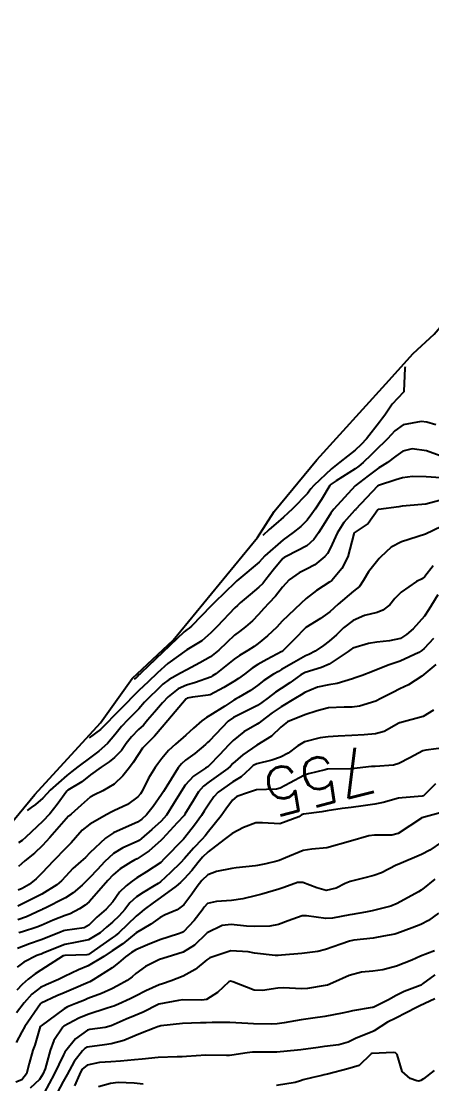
# Model space of a CAD drawing. Header units: metres. Extents: x 307586 to 320046, y 7427249 to 7434250.
# Drawn here: x 313360.1 to 313394.8, y 7432845.3 to 7432935.1 of the extents above; entities that cross this region are included whole.
import ezdxf
from ezdxf.enums import TextEntityAlignment as Align

# ---------------------------------------------------------------- set-up
doc = ezdxf.new("R2010")
doc.units = ezdxf.units.M
doc.header["$MEASUREMENT"] = 0
for name, color, linetype in [('Area', 45, 'Continuous'), ('Cotas', 45, 'Continuous'), ('Curvas de Nivel 1m', 11, 'Continuous'), ('Curvas de Nivel 5m', 15, 'Continuous')]:
    doc.layers.add(name, color=color, linetype=linetype)
doc.styles.add('Style-STANDARD', font='STANDARD.shx')

msp = doc.modelspace()

# ---------------------------------------------------------------- linework, layer by layer
at = {"layer": 'Area'}
msp.add_polyline3d([(313359.049, 7432866.991, 760.423), (313361.305, 7432869.717, 760.895), (313366.835, 7432875.778, 763.584), (313369.498, 7432879.519, 762.775), (313372.95, 7432882.754, 768.047), (313380.082, 7432891.426, 764.022), (313381.495, 7432893.63, 764.352), (313385.068, 7432898.009, 770.815), (313390.897, 7432904.413, 770.536), (313393.204, 7432906.985, 765.237), (313394.975, 7432908.618, 765.347), (313400.149, 7432914.681, 765.265), (313401.783, 7432916.663, 765.438), (313401.794, 7432916.695, 765.647), (313403.872, 7432920.046, 764.662), (313405.834, 7432922.472, 763.444), (313412.513, 7432930.402, 759.876), (313414.033, 7432932.086, 780.064), (313415.657, 7432934.277, 760.843), (313418.599, 7432937.988, 771.355)], dxfattribs=at)
at = {"layer": 'Curvas de Nivel 1m', "flags": 128}
for points, elevation in [([(313392.523, 7432905.86), (313392.505, 7432905.749), (313392.434, 7432903.79), (313392.421, 7432903.75), (313392.392, 7432903.718), (313391.447, 7432902.69), (313390.821, 7432901.765), (313390.623, 7432901.505), (313390.357, 7432901.194), (313389.26, 7432899.781), (313388.828, 7432899.292), (313388.328, 7432898.829), (313387.03, 7432897.809), (313386.307, 7432897.23), (313384.816, 7432895.835), (313384.58, 7432895.547), (313384.286, 7432895.163), (313383.036, 7432893.859), (313382.644, 7432893.488), (313382.262, 7432893.15), (313381.618, 7432892.598), (313381.068, 7432892.11), (313380.533, 7432891.61)], 766), ([(313395.809, 7432898.216), (313394.329, 7432898.764), (313393.137, 7432898.931), (313392.328, 7432898.726), (313391.76, 7432898.317), (313391.039, 7432897.763), (313390.587, 7432897.491), (313390.308, 7432897.316), (313389.426, 7432896.654), (313388.314, 7432895.79), (313386.505, 7432893.817), (313386.401, 7432893.688), (313386.268, 7432893.488), (313385.616, 7432892.463), (313385.216, 7432891.83), (313384.817, 7432891.255), (313384.232, 7432890.738), (313382.55, 7432889.865), (313382.332, 7432889.758), (313382.22, 7432889.667), (313381.411, 7432888.671), (313380.786, 7432887.884), (313380.518, 7432887.558), (313380.186, 7432887.238), (313379.446, 7432886.632), (313378.608, 7432885.906), (313378.382, 7432885.696), (313378.169, 7432885.485), (313376.661, 7432883.932), (313376.413, 7432883.672), (313376.145, 7432883.393), (313375.367, 7432882.715), (313374.123, 7432881.96), (313372.513, 7432880.783), (313371.633, 7432879.995), (313370.856, 7432879.238), (313370.08, 7432878.499), (313368.505, 7432876.909), (313366.832, 7432875.228), (313365.873, 7432874.51)], 764), ([(313395.532, 7432896.476), (313394.301, 7432896.555), (313393.154, 7432896.59), (313392.3, 7432896.477), (313391.756, 7432896.297), (313390.294, 7432895.834), (313390.252, 7432895.812), (313390.207, 7432895.771), (313389.277, 7432894.786), (313388.34, 7432893.789), (313388.307, 7432893.755), (313388.272, 7432893.721), (313387.363, 7432892.697), (313386.81, 7432891.811), (313386.23, 7432890.556), (313385.968, 7432890.08), (313385.757, 7432889.825), (313384.926, 7432889.119), (313384.207, 7432888.748), (313383.594, 7432888.457), (313382.759, 7432887.862), (313382.187, 7432887.239), (313381.588, 7432886.467), (313381.042, 7432885.881), (313380.615, 7432885.439), (313380.163, 7432884.933), (313379.654, 7432884.399), (313379.072, 7432883.901), (313378.545, 7432883.508), (313378.142, 7432883.193), (313377.48, 7432882.573), (313376.828, 7432881.929), (313376.117, 7432881.362), (313375.219, 7432880.841), (313374.106, 7432880.252), (313373.575, 7432879.968), (313372.631, 7432879.446), (313372.089, 7432879.035), (313371.553, 7432878.523), (313371.014, 7432878.001), (313370.558, 7432877.515), (313370.063, 7432876.971), (313369.137, 7432876.019), (313368.614, 7432875.458), (313368.04, 7432874.778), (313367.412, 7432874.039), (313366.699, 7432873.374), (313366.015, 7432872.877), (313364.928, 7432872.071), (313364.416, 7432871.659), (313363.995, 7432871.332), (313362.582, 7432870.101), (313362.298, 7432869.785), (313361.972, 7432869.409), (313361.348, 7432868.877), (313360.97, 7432868.627), (313360.653, 7432868.38)], 763), ([(313395.432, 7432894.558), (313394.278, 7432894.26), (313392.631, 7432894.099), (313392.276, 7432894.084), (313391.988, 7432894.04), (313390.273, 7432893.802), (313390.253, 7432893.79), (313390.239, 7432893.77), (313389.406, 7432892.628), (313388.243, 7432891.824), (313388.225, 7432891.808), (313388.214, 7432891.79), (313388.199, 7432891.747), (313387.691, 7432889.798), (313387.202, 7432888.812), (313386.353, 7432887.818), (313386.192, 7432887.695), (313385.045, 7432886.971), (313384.177, 7432886.273), (313383.728, 7432885.847), (313382.158, 7432884.359), (313381.92, 7432884.108), (313381.701, 7432883.875), (313380.907, 7432883.117), (313380.132, 7432882.488), (313379.784, 7432882.237), (313379.255, 7432881.899), (313378.555, 7432881.469), (313378.115, 7432881.151), (313376.575, 7432879.933), (313376.292, 7432879.745), (313376.099, 7432879.647), (313374.858, 7432879.185), (313374.088, 7432878.974), (313373.396, 7432878.658), (313372.549, 7432877.983), (313372.068, 7432877.479), (313371.377, 7432876.68), (313370.81, 7432876.002), (313370.459, 7432875.595), (313370.045, 7432875.204), (313369.446, 7432874.609), (313369.002, 7432874.02), (313368.597, 7432873.452), (313368.015, 7432872.86), (313367.556, 7432872.49), (313366.899, 7432872.047), (313365.996, 7432871.38), (313365.251, 7432870.807), (313364.076, 7432870.079), (313364.019, 7432870.043), (313363.982, 7432869.996), (313363.182, 7432868.874), (313362.57, 7432868.101), (313361.946, 7432867.444), (313360.53, 7432866.124), (313360.217, 7432865.841), (313359.928, 7432865.63)], 762), ([(313395.598, 7432892.362), (313394.243, 7432891.72), (313392.236, 7432891.068), (313391.36, 7432890.63), (313390.454, 7432889.768), (313390.341, 7432889.649), (313390.219, 7432889.523), (313389.44, 7432888.542), (313388.994, 7432887.782), (313388.667, 7432887.307), (313388.184, 7432886.906), (313386.892, 7432885.809), (313386.166, 7432885.164), (313385.387, 7432884.601), (313384.153, 7432883.84), (313383.176, 7432882.816), (313382.206, 7432881.869), (313382.122, 7432881.813), (313380.865, 7432881.133), (313380.111, 7432880.708), (313379.615, 7432880.388), (313378.988, 7432879.901), (313378.487, 7432879.517), (313378.093, 7432879.266), (313377.234, 7432878.774), (313376.076, 7432878.156), (313375.911, 7432878.106), (313374.582, 7432877.955), (313374.157, 7432877.874), (313374.072, 7432877.821), (313372.514, 7432875.983), (313372.047, 7432875.42), (313371.391, 7432874.645), (313370.729, 7432874.003), (313370.388, 7432873.646), (313370.019, 7432873.088), (313369.59, 7432872.433), (313369.279, 7432872.017), (313368.722, 7432871.296), (313367.989, 7432870.604), (313367.042, 7432870.044), (313366.324, 7432869.708), (313365.974, 7432869.49), (313365.197, 7432868.835), (313364.344, 7432868.076), (313364.144, 7432867.885), (313363.949, 7432867.681), (313362.555, 7432866.101), (313361.926, 7432865.418), (313361.258, 7432864.778), (313360.459, 7432864.125), (313360.162, 7432863.875), (313359.906, 7432863.652)], 761), ([(313395.303, 7432886.588), (313394.764, 7432885.714), (313394.54, 7432885.345), (313394.164, 7432884.794), (313393.211, 7432883.734), (313392.656, 7432883.231), (313392.14, 7432882.91), (313391.2, 7432882.696), (313390.135, 7432882.595), (313389.441, 7432882.47), (313388.128, 7432882.096), (313387.943, 7432881.975), (313387.722, 7432881.796), (313386.112, 7432880.731), (313385.485, 7432880.45), (313384.105, 7432880.031), (313383.741, 7432879.845), (313382.793, 7432879.159), (313382.085, 7432878.69), (313381.595, 7432878.36), (313380.965, 7432877.881), (313380.453, 7432877.502), (313380.067, 7432877.249), (313379.176, 7432876.785), (313378.056, 7432876.244), (313377.603, 7432875.917), (313376.036, 7432874.27), (313375.87, 7432874.107), (313375.689, 7432873.943), (313374.785, 7432873.189), (313374.013, 7432872.614), (313373.655, 7432872.318), (313373.385, 7432871.969), (313372.435, 7432870.431), (313372.147, 7432869.988), (313372.084, 7432869.886), (313371.979, 7432869.72), (313371.264, 7432868.697), (313370.705, 7432868.002), (313370.323, 7432867.632), (313369.947, 7432867.381), (313368.993, 7432866.969), (313367.937, 7432866.486), (313367.25, 7432866.04), (313365.92, 7432864.8), (313365.565, 7432864.415), (313365.183, 7432864.067), (313364.497, 7432863.481), (313363.894, 7432862.83), (313363.548, 7432862.425), (313363.159, 7432862.091), (313361.875, 7432861.316), (313361.084, 7432860.905), (313359.865, 7432860.299)], 759), ([(313394.937, 7432882.916), (313394.128, 7432882.067), (313393.945, 7432881.903), (313393.689, 7432881.727), (313392.115, 7432880.998), (313391.18, 7432880.691), (313390.108, 7432880.257), (313389.77, 7432880.109), (313388.897, 7432879.782), (313388.319, 7432879.569), (313388.098, 7432879.484), (313386.801, 7432879.1), (313386.091, 7432878.995), (313385.126, 7432878.791), (313384.081, 7432878.347), (313383.766, 7432878.156), (313383.281, 7432877.852), (313382.065, 7432877.128), (313381.312, 7432876.626), (313380.351, 7432875.887), (313380.189, 7432875.751), (313380.051, 7432875.658), (313378.932, 7432875.014), (313378.037, 7432874.298), (313377.652, 7432873.916), (313376.858, 7432873.089), (313376.007, 7432872.18), (313375.88, 7432872.066), (313375.69, 7432871.943), (313374.681, 7432871.268), (313373.988, 7432870.511), (313373.632, 7432869.965), (313373.004, 7432868.938), (313372.392, 7432867.983), (313371.948, 7432867.475), (313371.163, 7432866.776), (313370.287, 7432866.006), (313370.095, 7432865.845), (313369.93, 7432865.748), (313368.722, 7432865.224), (313367.92, 7432864.729), (313367.165, 7432864.041), (313366.566, 7432863.387), (313365.892, 7432862.674), (313365.581, 7432862.37), (313365.279, 7432862.066), (313364.538, 7432861.412), (313363.872, 7432860.997), (313362.109, 7432860.106), (313361.943, 7432860.027), (313361.861, 7432859.99), (313360.58, 7432859.395), (313359.848, 7432859.123)], 758), ([(313395.107, 7432880.716), (313394.104, 7432879.862), (313393.928, 7432879.723), (313392.828, 7432879.002), (313392.086, 7432878.64), (313391.499, 7432878.339), (313390.369, 7432877.767), (313390.171, 7432877.67), (313390.071, 7432877.622), (313388.674, 7432877.176), (313388.066, 7432877.096), (313387.375, 7432877.109), (313386.065, 7432877.046), (313385.105, 7432876.787), (313384.059, 7432876.454), (313382.599, 7432875.862), (313382.048, 7432875.423), (313381.255, 7432874.663), (313380.033, 7432873.906), (313378.837, 7432873.085), (313378.009, 7432872.341), (313377.797, 7432872.123), (313377.566, 7432871.917), (313375.991, 7432870.793), (313375.51, 7432870.422), (313375.104, 7432869.949), (313374.671, 7432869.254), (313373.954, 7432868.065), (313373.916, 7432867.998), (313373.887, 7432867.961), (313373.313, 7432867.336), (313372.071, 7432865.988), (313371.931, 7432865.843), (313370.95, 7432864.972), (313369.916, 7432864.302), (313369.724, 7432864.203), (313369.388, 7432864.015), (313368.492, 7432863.436), (313367.896, 7432862.929), (313367.46, 7432862.465), (313367.092, 7432862.042), (313365.869, 7432860.661), (313365.55, 7432860.379), (313365.064, 7432860.068), (313364.275, 7432859.657), (313363.854, 7432859.5), (313362.832, 7432859.111), (313361.841, 7432858.658), (313361.449, 7432858.503), (313360.254, 7432858.126), (313359.934, 7432858.027)], 757), ([(313394.923, 7432876.852), (313394.059, 7432876.301), (313392.089, 7432875.785), (313392.053, 7432875.776), (313392.034, 7432875.769), (313392.005, 7432875.75), (313390.763, 7432875.046), (313390.044, 7432874.842), (313389.061, 7432874.761), (313388.042, 7432874.698), (313386.886, 7432874.652), (313386.041, 7432874.599), (313385.35, 7432874.516), (313384.036, 7432874.184), (313383.475, 7432873.848), (313382.654, 7432873.23), (313382.018, 7432872.877), (313381.278, 7432872.613), (313380.009, 7432872.325), (313379.718, 7432872.183), (313379.435, 7432871.896), (313378.695, 7432871.204), (313377.992, 7432870.786), (313376.749, 7432869.929), (313376.385, 7432869.526), (313375.968, 7432868.915), (313375.587, 7432868.315), (313375.352, 7432867.946), (313374.77, 7432867.127), (313373.934, 7432866.085), (313373.824, 7432865.962), (313372.213, 7432864.282), (313371.931, 7432863.99), (313370.707, 7432863.195), (313369.893, 7432862.682), (313369.496, 7432862.407), (313368.992, 7432862.019), (313368.438, 7432861.464), (313367.869, 7432860.666), (313367.314, 7432860.038), (313366.533, 7432859.37), (313365.842, 7432858.683), (313365.446, 7432858.457), (313363.835, 7432858.231), (313363.717, 7432858.199), (313363.452, 7432858.086), (313361.826, 7432857.456), (313360.834, 7432857.109), (313359.819, 7432856.723)], 756), ([(313395.08, 7432870.621), (313394.203, 7432869.718), (313394.086, 7432869.614), (313393.981, 7432869.584), (313392.27, 7432869.454), (313391.978, 7432869.403), (313390.687, 7432869.048), (313389.97, 7432868.895), (313388.988, 7432868.759), (313387.966, 7432868.635), (313387.228, 7432868.537), (313385.961, 7432868.34), (313385.515, 7432868.269), (313383.956, 7432868.06), (313383.802, 7432867.995), (313383.568, 7432867.846), (313381.947, 7432867.253), (313380.494, 7432867.338), (313379.947, 7432867.336), (313378.903, 7432866.941), (313377.938, 7432866.424), (313377.27, 7432865.92), (313375.922, 7432864.868), (313375.435, 7432864.428), (313375.041, 7432863.949), (313374.55, 7432863.306), (313373.892, 7432862.596), (313373.569, 7432862.284), (313373.211, 7432861.97), (313371.873, 7432860.982), (313371.283, 7432860.581), (313370.526, 7432860.003), (313370.157, 7432859.708), (313369.855, 7432859.455), (313369.111, 7432858.75), (313368.373, 7432858.025), (313368.079, 7432857.779), (313367.829, 7432857.602), (313366.303, 7432856.538), (313365.815, 7432856.22), (313365.691, 7432856.185), (313363.813, 7432856.12), (313363.687, 7432856.082), (313361.801, 7432854.897), (313361.325, 7432854.588), (313360.723, 7432854.121), (313360.231, 7432853.681), (313359.779, 7432853.184)], 754), ([(313395.476, 7432868.189), (313393.953, 7432867.741), (313393.938, 7432867.736), (313393.909, 7432867.721), (313391.94, 7432866.433), (313391.41, 7432866.284), (313389.938, 7432866.296), (313389.467, 7432866.245), (313387.933, 7432865.79), (313385.927, 7432865.222), (313384.653, 7432865.105), (313383.925, 7432865.005), (313382.437, 7432864.381), (313381.916, 7432864.152), (313381.697, 7432864.09), (313380.791, 7432863.881), (313380.072, 7432863.726), (313379.91, 7432863.704), (313378.271, 7432863.543), (313377.906, 7432863.475), (313376.624, 7432863.207), (313375.898, 7432862.932), (313375.386, 7432862.449), (313374.99, 7432861.949), (313374.532, 7432861.298), (313373.867, 7432860.392), (313373.292, 7432859.969), (313372.276, 7432859.565), (313371.853, 7432859.325), (313371.072, 7432858.77), (313369.833, 7432858.032), (313368.726, 7432857.119), (313367.818, 7432856.52), (313367.11, 7432856.041), (313365.805, 7432855.246), (313364.966, 7432854.903), (313363.796, 7432854.355), (313363.279, 7432854.088), (313362.238, 7432853.651), (313361.783, 7432853.421), (313361.042, 7432852.85), (313360.404, 7432852.124), (313359.754, 7432851.273)], 753), ([(313395.599, 7432865.703), (313394.607, 7432865.033), (313393.922, 7432864.661), (313392.002, 7432863.837), (313391.913, 7432863.807), (313391.869, 7432863.795), (313391.779, 7432863.751), (313390.55, 7432863.117), (313389.899, 7432862.87), (313389.029, 7432862.645), (313387.892, 7432862.38), (313387.474, 7432862.211), (313386.72, 7432861.807), (313385.881, 7432861.625), (313385.09, 7432861.828), (313383.89, 7432862.302), (313383.455, 7432862.281), (313382.293, 7432861.864), (313381.881, 7432861.727), (313380.445, 7432861.316), (313379.876, 7432861.159), (313378.85, 7432860.923), (313377.872, 7432860.775), (313376.623, 7432860.681), (313375.869, 7432860.51), (313375.588, 7432860.22), (313375.409, 7432859.945), (313374.734, 7432859.067), (313373.835, 7432858.13), (313373.731, 7432858.065), (313373.415, 7432857.966), (313371.827, 7432857.437), (313370.8, 7432857.023), (313369.819, 7432856.591), (313369.446, 7432856.384), (313368.947, 7432856.019), (313368.341, 7432855.491), (313367.803, 7432855.069), (313366.223, 7432854.054), (313365.946, 7432853.902), (313365.79, 7432853.835), (313364.56, 7432853.294), (313363.776, 7432852.973), (313363.149, 7432852.713), (313361.831, 7432852.109), (313361.762, 7432852.049), (313360.439, 7432850.123), (313360.191, 7432849.67), (313359.723, 7432848.769)], 752), ([(313395.033, 7432862.572), (313393.989, 7432861.719), (313393.933, 7432861.669), (313393.882, 7432861.633), (313393.659, 7432861.502), (313391.871, 7432860.517), (313391.323, 7432860.301), (313389.864, 7432859.914), (313389.748, 7432859.887), (313389.187, 7432859.777), (313388.063, 7432859.585), (313387.859, 7432859.551), (313386.399, 7432859.268), (313385.854, 7432859.24), (313384.223, 7432859.471), (313383.857, 7432859.463), (313382.657, 7432859.052), (313381.846, 7432858.755), (313381.119, 7432858.602), (313379.843, 7432858.561), (313379.141, 7432858.6), (313377.845, 7432858.735), (313377.104, 7432858.661), (313375.834, 7432858.044), (313375.78, 7432857.995), (313375.734, 7432857.941), (313374.765, 7432857.009), (313373.817, 7432856.413), (313372.445, 7432855.981), (313371.811, 7432855.782), (313370.62, 7432855.187), (313369.799, 7432854.591), (313369.492, 7432854.317), (313369.092, 7432854.017), (313368.264, 7432853.547), (313367.782, 7432853.302), (313366.908, 7432852.911), (313365.769, 7432852.479), (313365.47, 7432852.361), (313364.746, 7432852.07), (313364.06, 7432851.776), (313363.758, 7432851.604), (313361.817, 7432850.182), (313361.743, 7432850.124), (313361.279, 7432848.555), (313361.127, 7432848.116), (313360.811, 7432847.009), (313360.581, 7432846.121), (313360.189, 7432845.624), (313359.686, 7432845.411)], 751), ([(313395.021, 7432856.508), (313393.816, 7432856.058), (313393.091, 7432855.731), (313391.808, 7432855.22), (313390.642, 7432854.924), (313389.803, 7432854.81), (313388.86, 7432854.722), (313387.799, 7432854.441), (313386.436, 7432853.81), (313385.98, 7432853.627), (313385.789, 7432853.577), (313384.287, 7432853.333), (313383.785, 7432853.308), (313382.262, 7432853.386), (313381.786, 7432853.376), (313380.508, 7432853.157), (313379.782, 7432853.182), (313377.995, 7432853.908), (313377.793, 7432853.958), (313377.664, 7432853.912), (313376.7, 7432853.005), (313375.77, 7432852.413), (313375.373, 7432852.34), (313373.769, 7432852.364), (313373.4, 7432852.334), (313371.763, 7432852.018), (313371.742, 7432852.011), (313371.704, 7432851.991), (313370.429, 7432851.33), (313369.753, 7432851.065), (313369.009, 7432850.758), (313367.744, 7432850.182), (313367.222, 7432850.038), (313365.928, 7432849.87), (313365.739, 7432849.811), (313364.711, 7432849.088), (313363.908, 7432848.078), (313363.831, 7432847.959), (313363.709, 7432847.723), (313362.933, 7432846.091), (313362.089, 7432844.516)], 749), ([(313395.024, 7432854.484), (313393.998, 7432853.718), (313393.883, 7432853.628), (313393.791, 7432853.587), (313392.437, 7432853.086), (313391.778, 7432852.737), (313391.138, 7432852.391), (313389.898, 7432851.769), (313389.802, 7432851.73), (313389.762, 7432851.717), (313388.1, 7432851.446), (313387.759, 7432851.37), (313387.209, 7432851.25), (313385.754, 7432850.972), (313384.757, 7432850.826), (313383.751, 7432850.678), (313382.33, 7432850.443), (313381.748, 7432850.363), (313381.289, 7432850.333), (313379.748, 7432850.363), (313379.254, 7432850.389), (313377.748, 7432850.466), (313376.266, 7432850.45), (313375.748, 7432850.431), (313375.258, 7432850.435), (313373.747, 7432850.389), (313371.931, 7432850.174), (313371.744, 7432850.13), (313371.641, 7432850.094), (313371.356, 7432849.994), (313370.196, 7432849.545), (313369.733, 7432849.342), (313368.81, 7432848.936), (313367.722, 7432848.65), (313367.181, 7432848.578), (313365.718, 7432848.383), (313365.507, 7432848.271), (313365.306, 7432848.064), (313364.604, 7432847.171), (313364.008, 7432846.077), (313363.905, 7432845.864), (313363.687, 7432845.471), (313362.962, 7432844.091)], 748), ([(313395.028, 7432852.454), (313393.765, 7432851.88), (313393.659, 7432851.827), (313393.485, 7432851.724), (313391.754, 7432850.831), (313391.031, 7432850.477), (313389.914, 7432849.768), (313389.815, 7432849.696), (313389.741, 7432849.665), (313388.39, 7432849.126), (313387.728, 7432848.805), (313386.949, 7432848.578), (313385.722, 7432848.426), (313385.19, 7432848.356), (313383.718, 7432848.146), (313383.446, 7432848.115), (313381.714, 7432847.97), (313381.621, 7432847.964), (313379.714, 7432847.967), (313379.642, 7432847.963), (313379.212, 7432847.895), (313377.923, 7432847.695), (313377.711, 7432847.676), (313377.473, 7432847.676), (313375.711, 7432847.705), (313374.088, 7432847.577), (313373.709, 7432847.557), (313373.304, 7432847.562), (313371.708, 7432847.503), (313370.344, 7432847.366), (313369.706, 7432847.319), (313368.528, 7432847.199), (313367.704, 7432847.134), (313366.745, 7432847.086), (313365.701, 7432846.85), (313365.269, 7432846.492), (313365.049, 7432846.066), (313364.65, 7432845.104)], 747), ([(313394.991, 7432846.416), (313394.09, 7432845.716), (313393.849, 7432845.561), (313393.691, 7432845.519), (313393.511, 7432845.542), (313392.947, 7432845.731), (313392.291, 7432846.333), (313391.856, 7432847.748), (313391.715, 7432847.914), (313391.551, 7432847.916), (313389.714, 7432847.837), (313389.665, 7432847.819), (313389.615, 7432847.771), (313388.659, 7432846.824), (313387.7, 7432846.544), (313385.983, 7432846.103), (313385.695, 7432846.028), (313385.517, 7432845.999), (313384.753, 7432845.829), (313383.92, 7432845.608), (313383.69, 7432845.528), (313383.242, 7432845.4), (313381.686, 7432845.141)], 746), ([(313370.432, 7432845.256), (313369.686, 7432845.342), (313368.321, 7432845.389), (313367.686, 7432845.317), (313366.666, 7432845.028)], 746)]:
    msp.add_lwpolyline(points, dxfattribs=dict(at, elevation=elevation))
at = {"layer": 'Curvas de Nivel 5m', "flags": 128}
for points, elevation in [([(313395.119, 7432900.949), (313394.358, 7432901.183), (313393.882, 7432901.251), (313392.355, 7432900.948), (313391.655, 7432900.452), (313391.03, 7432899.763), (313390.688, 7432899.416), (313390.333, 7432899.089), (313389.665, 7432898.434), (313388.988, 7432897.783), (313388.625, 7432897.472), (313388.307, 7432897.242), (313386.7, 7432896.217), (313386.294, 7432895.939), (313386.181, 7432895.821), (313385.466, 7432894.644), (313384.937, 7432893.833), (313384.667, 7432893.436), (313384.259, 7432892.899), (313383.739, 7432892.359), (313383.084, 7432891.857), (313382.237, 7432891.23), (313380.708, 7432889.885), (313380.473, 7432889.633), (313380.215, 7432889.363), (313378.512, 7432887.907), (313378.337, 7432887.763), (313378.19, 7432887.632), (313376.436, 7432885.936), (313376.17, 7432885.673), (313374.503, 7432883.957), (313374.318, 7432883.791), (313374.149, 7432883.677), (313373.904, 7432883.479), (313370.258, 7432880.008), (313370.178, 7432879.933), (313370.101, 7432879.858), (313369.944, 7432879.701), (313369.775, 7432879.531), (313369.683, 7432879.46)], 765), ([(313394.894, 7432889.032), (313394.199, 7432888.134), (313393.971, 7432887.949), (313393.5, 7432887.73), (313392.184, 7432886.822), (313391.649, 7432886.284), (313391.231, 7432885.759), (313390.646, 7432885.287), (313390.166, 7432885.113), (313389.104, 7432884.84), (313388.159, 7432884.432), (313387.336, 7432883.802), (313386.732, 7432883.224), (313386.136, 7432882.68), (313385.654, 7432882.301), (313384.95, 7432881.832), (313384.395, 7432881.562), (313384.119, 7432881.432), (313383.139, 7432880.881), (313382.107, 7432880.276), (313381.848, 7432880.13), (313381.426, 7432879.877), (313380.624, 7432879.356), (313380.089, 7432878.944), (313379.479, 7432878.499), (313378.469, 7432877.906), (313378.208, 7432877.773), (313378.071, 7432877.693), (313377.327, 7432877.182), (313376.057, 7432876.398), (313375.768, 7432876.231), (313375.388, 7432875.947), (313374.672, 7432875.329), (313374.041, 7432874.746), (313373.148, 7432873.973), (313372.56, 7432873.447), (313372.015, 7432872.778), (313371.681, 7432872.32), (313371.442, 7432871.996), (313370.882, 7432871.113), (313370.335, 7432870.006), (313370.204, 7432869.783), (313369.976, 7432869.52), (313369.098, 7432868.887), (313367.958, 7432868.339), (313367.745, 7432868.244), (313367.354, 7432868.039), (313365.945, 7432867.232), (313365.293, 7432866.712), (313364.721, 7432866.072), (313364.355, 7432865.649), (313363.924, 7432865.207), (313362.833, 7432864.096), (313362.394, 7432863.615), (313361.897, 7432863.068), (313361.415, 7432862.59), (313360.815, 7432862.121), (313360.221, 7432861.785), (313359.878, 7432861.635)], 760), ([(313396.033, 7432873.7), (313394.264, 7432873.483), (313394.028, 7432873.407), (313392.939, 7432872.817), (313392.012, 7432872.342), (313391.553, 7432872.212), (313390.008, 7432872.1), (313389.703, 7432872.077), (313388.005, 7432871.905), (313387.895, 7432871.901), (313386.004, 7432871.874), (313385.956, 7432871.868), (313385.778, 7432871.822), (313384.372, 7432871.463), (313383.998, 7432871.324), (313382.836, 7432870.702), (313381.987, 7432870.252), (313381.674, 7432870.185), (313379.985, 7432870.112), (313379.813, 7432870.063), (313379.329, 7432869.897), (313378.342, 7432869.542), (313377.973, 7432869.246), (313377.407, 7432868.473), (313377.008, 7432867.924), (313375.939, 7432866.593), (313375.656, 7432866.222), (313375.41, 7432865.945), (313374.682, 7432865.195), (313373.917, 7432864.322), (313373.587, 7432863.965), (313372.742, 7432863.136), (313371.888, 7432862.347), (313371.686, 7432862.192), (313371.354, 7432861.995), (313370.425, 7432861.457), (313369.874, 7432861.08), (313369.319, 7432860.565), (313368.888, 7432860.02), (313368.415, 7432859.464), (313367.847, 7432858.951), (313367.351, 7432858.527), (313366.814, 7432858.045), (313365.827, 7432857.449), (313364.688, 7432857.208), (313363.823, 7432857.047), (313362.054, 7432856.345), (313361.814, 7432856.244), (313361.716, 7432856.208), (313361.459, 7432856.114), (313360.36, 7432855.572), (313359.803, 7432855.13)], 755), ([(313395.342, 7432859.705), (313394.499, 7432859.067), (313393.848, 7432858.744), (313393.118, 7432858.456), (313391.836, 7432857.972), (313391.66, 7432857.928), (313390.702, 7432857.761), (313389.981, 7432857.619), (313389.831, 7432857.595), (313388.21, 7432857.406), (313387.828, 7432857.331), (313387.107, 7432857.082), (313385.821, 7432856.623), (313385.174, 7432856.472), (313383.818, 7432856.299), (313382.103, 7432856.153), (313381.815, 7432856.126), (313381.561, 7432856.127), (313379.817, 7432856.319), (313379.286, 7432856.428), (313377.819, 7432856.525), (313376.053, 7432855.936), (313375.811, 7432855.764), (313374.816, 7432854.937), (313373.797, 7432854.371), (313372.786, 7432853.975), (313372.051, 7432853.724), (313371.788, 7432853.632), (313370.649, 7432853.133), (313369.773, 7432852.682), (313369.331, 7432852.453), (313368.363, 7432852.024), (313367.948, 7432851.842), (313367.76, 7432851.774), (313367.391, 7432851.667), (313365.754, 7432851.147), (313364.992, 7432850.826), (313363.744, 7432850.146), (313363.666, 7432850.081), (313362.888, 7432848.93), (313362.573, 7432848.097), (313362.154, 7432846.56), (313361.964, 7432846.106), (313361.688, 7432845.637), (313360.896, 7432844.903)], 750)]:
    msp.add_lwpolyline(points, dxfattribs=dict(at, elevation=elevation))

# ---------------------------------------------------------------- texts
at = {"layer": 'Cotas', "style": 'Style-STANDARD'}
msp.add_text('755', height=4, rotation=194.32477, dxfattribs=at).set_placement((313385.303, 7432870.85, 755), align=Align.MIDDLE_CENTER)

doc.saveas('drawing.dxf')
